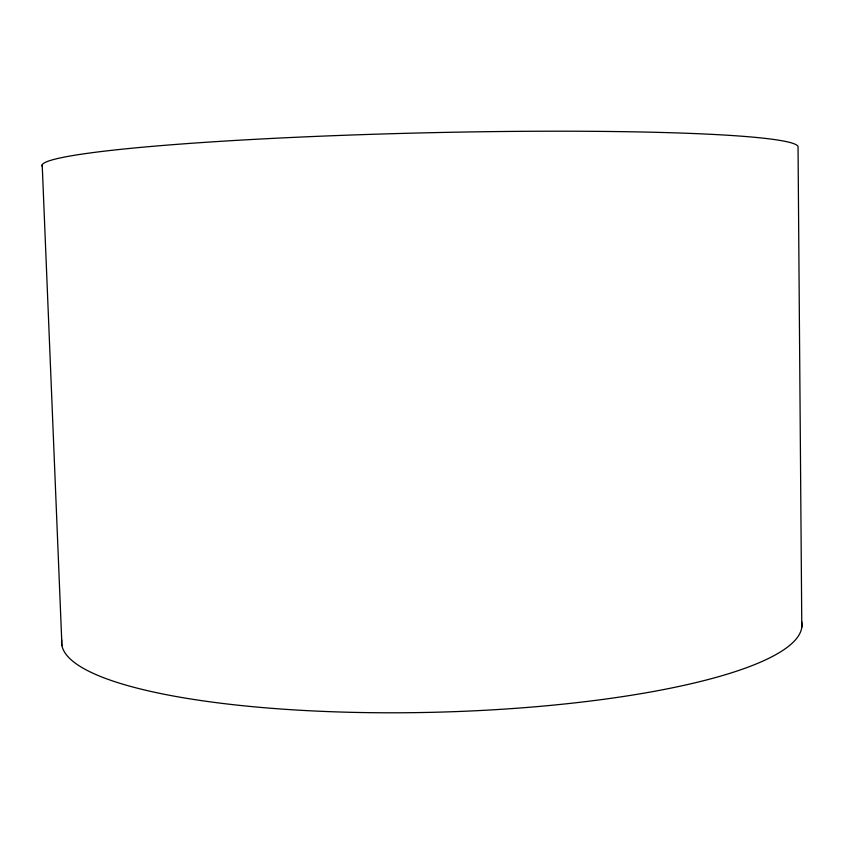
<?xml version="1.0" encoding="UTF-8"?>
<svg xmlns="http://www.w3.org/2000/svg" width="844" height="844" viewBox="0 0 844 844"><rect width="100%" height="100%" fill="white"/><g stroke="black" fill="none" stroke-linecap="round" stroke-linejoin="round"><path stroke-width="1.27" d="M42.2 164.802L61.939 645.66M801.8 627.303L798.034 146.413A378.217 23.389 -1.4 0 0 406.407 133.299A378.217 23.389 -1.4 0 0 42.327 166.5M801.61 621.553A370.294 78.682 -1.4 0 1 434.354 712.262A370.294 78.682 -1.4 0 1 61.749 639.921"/></g></svg>
